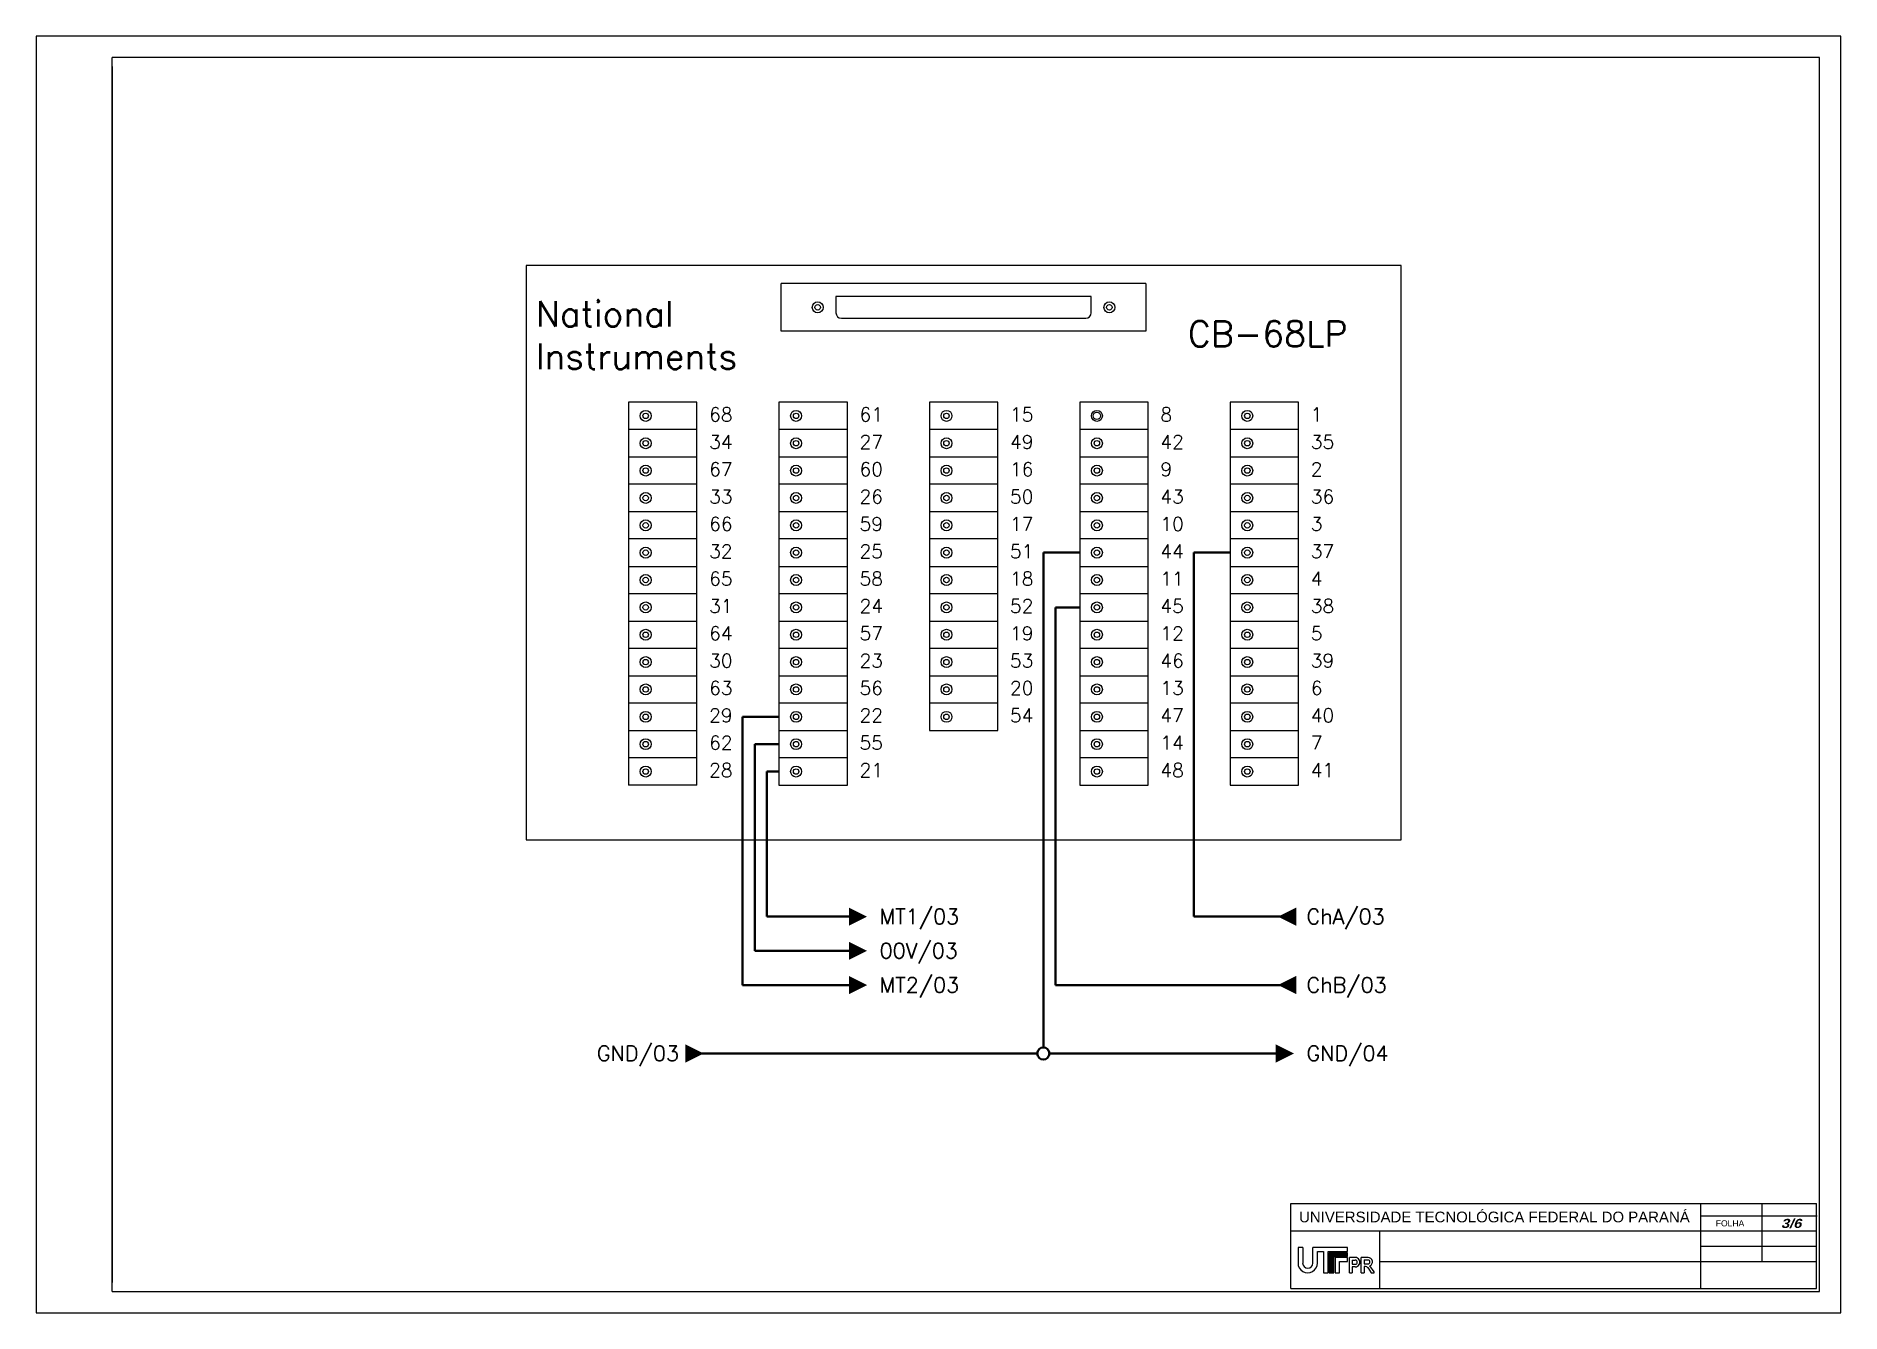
# Model space of a CAD drawing. Header units: millimetres. Extents: x 730 to 1027, y 566 to 776.
import ezdxf
from ezdxf.enums import TextEntityAlignment as Align

# ---------------------------------------------------------------- set-up
doc = ezdxf.new("R2010")
doc.units = ezdxf.units.MM
doc.layers.add('Cabo', color=7, linetype='Continuous', lineweight=40)
doc.layers.add('Paredes', color=7, linetype='Continuous')
doc.styles.add('bold', font='')
doc.styles.get("Standard").update_dxf_attribs({"font": 'txt.shx', "height": 5})
doc.styles.add('style1', font='arial.ttf')
doc.styles.get('bold').set_extended_font_data('Arial Black', italic=True)

msp = doc.modelspace()

# ---------------------------------------------------------------- hatches: boundary and pattern name
at = {"lineweight": -3}
h = msp.add_hatch(color=256, dxfattribs=at)
h.set_gradient(color2=(0, 0, 0), tint=1)
h.paths.add_polyline_path([(864.18, 632.8), (864.18, 629.8), (867.18, 631.3)])
h = msp.add_hatch(color=256, dxfattribs=at)
h.set_gradient(color2=(0, 0, 0), tint=1)
h.paths.add_polyline_path([(937.79, 629.8), (937.79, 632.8), (934.79, 631.3)])
h = msp.add_hatch(color=256, dxfattribs=at)
h.set_gradient(color2=(0, 0, 0), tint=1)
h.paths.add_polyline_path([(864.18, 627.18), (864.18, 624.18), (867.18, 625.68)])
h = msp.add_hatch(color=256, dxfattribs=at)
h.set_gradient(color2=(0, 0, 0), tint=1)
h.paths.add_polyline_path([(864.18, 621.55), (864.18, 618.55), (867.18, 620.05)])
h = msp.add_hatch(color=256, dxfattribs=at)
h.set_gradient(color2=(0, 0, 0), tint=1)
h.paths.add_polyline_path([(937.79, 618.55), (937.79, 621.55), (934.79, 620.05)])
h = msp.add_hatch(color=256, dxfattribs=at)
h.set_gradient(color2=(0, 0, 0), tint=1)
h.paths.add_polyline_path([(837.29, 610.3), (837.29, 607.3), (840.29, 608.8)])
h = msp.add_hatch(color=256, dxfattribs=at)
h.set_gradient(color2=(0, 0, 0), tint=1)
h.paths.add_polyline_path([(934.43, 610.3), (934.43, 607.3), (937.43, 608.8)])
h = msp.add_hatch(color=2, dxfattribs=at)
h.set_gradient(color1=(255, 255, 0), color2=(255, 255, 15), one_color=1, tint=0.53)
h.paths.add_polyline_path([(946.22, 576.03), (943.22, 576.03), (943.22, 572.72), (943.97, 572.72), (943.97, 575.39), (946.22, 575.39)])

# ---------------------------------------------------------------- linework, layer by layer
for p, q in [((1027.43, 776.13), (730.43, 776.13)), ((730.43, 776.13), (730.43, 566.13)), ((1027.43, 566.13), (1027.43, 776.13)), ((1023.93, 772.63), (742.93, 772.63)), ((742.93, 647.97), (742.93, 772.63)), ((1023.93, 569.63), (1023.93, 772.63)), ((955.05, 738.42), (811.05, 738.42)), ((811.05, 738.42), (811.05, 643.92)), ((955.05, 643.92), (955.05, 738.42)), ((913.05, 735.42), (853.05, 735.42)), ((853.05, 727.62), (853.05, 735.42)), ((913.05, 735.42), (913.05, 727.62)), ((904.05, 733.32), (862.05, 733.32)), ((862.05, 733.32), (862.05, 730.62)), ((904.05, 730.62), (904.05, 733.32)), ((862.95, 729.72), (903.15, 729.72)), ((913.05, 727.62), (853.05, 727.62)), ((827.93, 715.92), (827.93, 652.92)), ((839.18, 715.92), (827.93, 715.92)), ((839.18, 652.92), (839.18, 715.92)), ((852.68, 715.92), (852.68, 652.92)), ((863.93, 715.92), (852.68, 715.92)), ((863.93, 652.92), (863.93, 715.92)), ((877.43, 715.92), (877.43, 661.92)), ((888.68, 715.92), (877.43, 715.92)), ((888.68, 661.92), (888.68, 715.92)), ((902.18, 715.92), (902.18, 652.92)), ((913.43, 715.92), (902.18, 715.92)), ((913.43, 652.92), (913.43, 715.92)), ((926.93, 715.92), (926.93, 652.92)), ((938.18, 715.92), (926.93, 715.92)), ((938.18, 652.92), (938.18, 715.92)), ((839.18, 711.42), (827.93, 711.42)), ((863.93, 711.42), (852.68, 711.42)), ((888.68, 711.42), (877.43, 711.42)), ((913.43, 711.42), (902.18, 711.42)), ((938.18, 711.42), (926.93, 711.42)), ((827.93, 706.92), (839.18, 706.92)), ((852.68, 706.92), (863.93, 706.92)), ((877.43, 706.92), (888.68, 706.92)), ((902.18, 706.92), (913.43, 706.92)), ((926.93, 706.92), (938.18, 706.92)), ((839.18, 702.42), (827.93, 702.42)), ((863.93, 702.42), (852.68, 702.42)), ((888.68, 702.42), (877.43, 702.42)), ((913.43, 702.42), (902.18, 702.42)), ((938.18, 702.42), (926.93, 702.42)), ((827.93, 697.92), (839.18, 697.92)), ((852.68, 697.92), (863.93, 697.92)), ((877.43, 697.92), (888.68, 697.92)), ((902.18, 697.92), (913.43, 697.92)), ((926.93, 697.92), (938.18, 697.92)), ((839.18, 693.42), (827.93, 693.42)), ((863.93, 693.42), (852.68, 693.42)), ((888.68, 693.42), (877.43, 693.42)), ((913.43, 693.42), (902.18, 693.42)), ((938.18, 693.42), (926.93, 693.42)), ((827.93, 688.92), (839.18, 688.92)), ((852.68, 688.92), (863.93, 688.92)), ((877.43, 688.92), (888.68, 688.92)), ((902.18, 688.92), (913.43, 688.92)), ((926.93, 688.92), (938.18, 688.92)), ((839.18, 684.42), (827.93, 684.42)), ((863.93, 684.42), (852.68, 684.42)), ((888.68, 684.42), (877.43, 684.42)), ((913.43, 684.42), (902.18, 684.42)), ((938.18, 684.42), (926.93, 684.42)), ((827.93, 679.92), (839.18, 679.92)), ((852.68, 679.92), (863.93, 679.92)), ((877.43, 679.92), (888.68, 679.92)), ((902.18, 679.92), (913.43, 679.92)), ((926.93, 679.92), (938.18, 679.92)), ((839.18, 675.42), (827.93, 675.42)), ((863.93, 675.42), (852.68, 675.42)), ((888.68, 675.42), (877.43, 675.42)), ((913.43, 675.42), (902.18, 675.42)), ((938.18, 675.42), (926.93, 675.42)), ((827.93, 670.92), (839.18, 670.92)), ((852.68, 670.92), (863.93, 670.92)), ((877.43, 670.92), (888.68, 670.92)), ((902.18, 670.92), (913.43, 670.92)), ((926.93, 670.92), (938.18, 670.92)), ((839.18, 666.42), (827.93, 666.42)), ((863.93, 666.42), (852.68, 666.42)), ((888.68, 666.42), (877.43, 666.42)), ((913.43, 666.42), (902.18, 666.42)), ((938.18, 666.42), (926.93, 666.42)), ((827.93, 661.92), (839.18, 661.92)), ((852.68, 661.92), (863.93, 661.92)), ((877.43, 661.92), (888.68, 661.92)), ((902.18, 661.92), (913.43, 661.92)), ((926.93, 661.92), (938.18, 661.92)), ((839.18, 657.42), (827.93, 657.42)), ((863.93, 657.42), (852.68, 657.42)), ((913.43, 657.42), (902.18, 657.42)), ((938.18, 657.42), (926.93, 657.42)), ((839.18, 652.92), (827.93, 652.92)), ((852.68, 652.92), (863.93, 652.92)), ((902.18, 652.92), (913.43, 652.92)), ((926.93, 652.92), (938.18, 652.92)), ((742.93, 569.63), (742.93, 647.97)), ((811.05, 643.92), (955.05, 643.92)), ((742.93, 569.63), (1023.93, 569.63)), ((730.43, 566.13), (1027.43, 566.13))]:
    msp.add_line(p, q)
at = {"color": 4}
msp.add_line((742.93, 771.13), (742.93, 571.13), dxfattribs=at)
at = {"lineweight": -3}
for p, q in [((938.09, 576.88), (938.09, 574.3)), ((938.86, 576.88), (938.09, 576.88)), ((938.86, 576.88), (938.86, 574.33)), ((946.22, 576.88), (940.53, 576.88)), ((940.53, 574.33), (940.53, 576.88)), ((941.3, 576.21), (942.29, 576.21)), ((941.3, 574.33), (941.3, 576.21)), ((942.29, 576.21), (942.29, 572.72)), ((943.03, 572.72), (943.03, 576.21)), ((943.03, 576.21), (946.22, 576.21)), ((946.22, 576.21), (946.22, 576.88)), ((943.22, 576.03), (943.22, 572.72)), ((946.22, 576.03), (943.22, 576.03)), ((943.97, 572.72), (943.97, 575.39)), ((943.97, 575.39), (946.22, 575.39)), ((946.22, 575.24), (944.23, 575.24)), ((944.23, 575.24), (944.23, 572.72)), ((944.92, 572.72), (944.92, 574.57)), ((944.92, 574.57), (946.22, 574.57)), ((946.22, 575.39), (946.22, 576.03)), ((946.22, 574.57), (946.22, 575.24)), ((946.54, 572.72), (946.54, 575.24)), ((947.51, 575.24), (946.54, 575.24)), ((946.99, 574.82), (946.99, 574.12)), ((946.99, 574.82), (947.5, 574.82)), ((946.99, 574.12), (947.5, 574.12)), ((947.5, 573.7), (946.99, 573.7)), ((946.99, 573.7), (946.99, 572.72)), ((949.61, 575.24), (948.49, 575.24)), ((948.49, 572.72), (948.49, 575.24)), ((948.96, 574.83), (948.96, 574.19)), ((948.96, 574.83), (949.61, 574.83)), ((948.96, 574.19), (949.61, 574.19)), ((949.21, 573.77), (948.96, 573.77)), ((948.96, 573.77), (948.96, 572.72)), ((949.56, 573.57), (950.14, 572.72)), ((950.6, 572.86), (949.91, 573.85)), ((942.29, 572.72), (943.03, 572.72)), ((943.22, 572.72), (943.97, 572.72)), ((944.23, 572.72), (944.92, 572.72)), ((946.54, 572.72), (946.99, 572.72)), ((948.49, 572.72), (948.96, 572.72)), ((950.14, 572.72), (950.6, 572.72)), ((950.6, 572.72), (950.6, 572.86))]:
    msp.add_line(p, q, dxfattribs=at)
for centre, radius in [((859.05, 731.52), 0.9), ((859.05, 731.52), 0.45), ((907.05, 731.52), 0.9), ((907.05, 731.52), 0.45), ((830.74, 713.67), 0.9), ((830.74, 713.67), 0.45), ((855.49, 713.67), 0.9), ((855.49, 713.67), 0.45), ((880.24, 713.67), 0.9), ((880.24, 713.67), 0.45), ((904.99, 713.67), 0.9), ((904.99, 713.67), 0.6), ((929.74, 713.67), 0.9), ((929.74, 713.67), 0.45), ((830.74, 709.17), 0.9), ((855.49, 709.17), 0.9), ((880.24, 709.17), 0.9), ((904.99, 709.17), 0.9), ((929.74, 709.17), 0.9), ((830.74, 709.17), 0.45), ((855.49, 709.17), 0.45), ((880.24, 709.17), 0.45), ((904.99, 709.17), 0.45), ((929.74, 709.17), 0.45), ((830.74, 704.67), 0.9), ((830.74, 704.67), 0.45), ((855.49, 704.67), 0.9), ((855.49, 704.67), 0.45), ((880.24, 704.67), 0.9), ((880.24, 704.67), 0.45), ((904.99, 704.67), 0.9), ((904.99, 704.67), 0.45), ((929.74, 704.67), 0.9), ((929.74, 704.67), 0.45), ((830.74, 700.17), 0.9), ((855.49, 700.17), 0.9), ((880.24, 700.17), 0.9), ((904.99, 700.17), 0.9), ((929.74, 700.17), 0.9), ((830.74, 700.17), 0.45), ((855.49, 700.17), 0.45), ((880.24, 700.17), 0.45), ((904.99, 700.17), 0.45), ((929.74, 700.17), 0.45), ((830.74, 695.67), 0.9), ((830.74, 695.67), 0.45), ((855.49, 695.67), 0.9), ((855.49, 695.67), 0.45), ((880.24, 695.67), 0.9), ((880.24, 695.67), 0.45), ((904.99, 695.67), 0.9), ((904.99, 695.67), 0.45), ((929.74, 695.67), 0.9), ((929.74, 695.67), 0.45), ((830.74, 691.17), 0.9), ((855.49, 691.17), 0.9), ((880.24, 691.17), 0.9), ((904.99, 691.17), 0.9), ((929.74, 691.17), 0.9), ((830.74, 691.17), 0.45), ((855.49, 691.17), 0.45), ((880.24, 691.17), 0.45), ((904.99, 691.17), 0.45), ((929.74, 691.17), 0.45), ((830.74, 686.67), 0.9), ((830.74, 686.67), 0.45), ((855.49, 686.67), 0.9), ((855.49, 686.67), 0.45), ((880.24, 686.67), 0.9), ((880.24, 686.67), 0.45), ((904.99, 686.67), 0.9), ((904.99, 686.67), 0.45), ((929.74, 686.67), 0.9), ((929.74, 686.67), 0.45), ((830.74, 682.17), 0.9), ((830.74, 682.17), 0.45), ((855.49, 682.17), 0.9), ((855.49, 682.17), 0.45), ((880.24, 682.17), 0.9), ((880.24, 682.17), 0.45), ((904.99, 682.17), 0.9), ((904.99, 682.17), 0.45), ((929.74, 682.17), 0.9), ((929.74, 682.17), 0.45), ((830.74, 677.67), 0.9), ((830.74, 677.67), 0.45), ((855.49, 677.67), 0.9), ((855.49, 677.67), 0.45), ((880.24, 677.67), 0.9), ((880.24, 677.67), 0.45), ((904.99, 677.67), 0.9), ((904.99, 677.67), 0.45), ((929.74, 677.67), 0.9), ((929.74, 677.67), 0.45), ((830.74, 673.17), 0.9), ((830.74, 673.17), 0.45), ((855.49, 673.17), 0.9), ((855.49, 673.17), 0.45), ((880.24, 673.17), 0.9), ((880.24, 673.17), 0.45), ((904.99, 673.17), 0.9), ((904.99, 673.17), 0.45), ((929.74, 673.17), 0.9), ((929.74, 673.17), 0.45), ((830.74, 668.67), 0.9), ((830.74, 668.67), 0.45), ((855.49, 668.67), 0.9), ((855.49, 668.67), 0.45), ((880.24, 668.67), 0.9), ((880.24, 668.67), 0.45), ((904.99, 668.67), 0.9), ((904.99, 668.67), 0.45), ((929.74, 668.67), 0.9), ((929.74, 668.67), 0.45), ((830.74, 664.17), 0.9), ((830.74, 664.17), 0.45), ((855.49, 664.17), 0.9), ((855.49, 664.17), 0.45), ((880.24, 664.17), 0.9), ((880.24, 664.17), 0.45), ((904.99, 664.17), 0.9), ((904.99, 664.17), 0.45), ((929.74, 664.17), 0.9), ((929.74, 664.17), 0.45), ((830.74, 659.67), 0.9), ((830.74, 659.67), 0.45), ((855.49, 659.67), 0.9), ((855.49, 659.67), 0.45), ((904.99, 659.67), 0.9), ((904.99, 659.67), 0.45), ((929.74, 659.67), 0.9), ((929.74, 659.67), 0.45), ((830.74, 655.17), 0.9), ((830.74, 655.17), 0.45), ((855.49, 655.17), 0.9), ((855.49, 655.17), 0.45), ((904.99, 655.17), 0.9), ((904.99, 655.17), 0.45), ((929.74, 655.17), 0.9), ((929.74, 655.17), 0.45)]:
    msp.add_circle(centre, radius)
for centre, start, end in [((862.95, 730.62), 180, 270), ((903.15, 730.62), 270, 0)]:
    msp.add_arc(centre, 0.9, start, end)
for centre, radius, start, end in [((939.69, 574.33), 1.6, 179.2417, 0), ((939.69, 574.33), 0.839, 180, 0), ((947.5, 574.47), 0.771, 270, 90.7895), ((947.5, 574.47), 0.35, 270, 90), ((949.61, 574.51), 0.729, 154.1035, 154.6042), ((949.61, 574.51), 0.729, 205.3958, 205.8965), ((949.21, 573.36), 0.404, 29.8607, 90), ((949.61, 574.51), 0.729, 294.2136, 90), ((949.61, 574.51), 0.318, 270, 90)]:
    msp.add_arc(centre, radius, start, end, dxfattribs=at)
at = {"layer": 'Cabo'}
for p, q in [((902.18, 691.17), (896.18, 691.17)), ((896.18, 691.17), (896.18, 609.8)), ((926.93, 691.17), (920.93, 691.17)), ((920.93, 691.17), (920.93, 631.3)), ((902.18, 682.17), (898.18, 682.17)), ((898.18, 682.17), (898.18, 620.05)), ((852.68, 664.17), (846.68, 664.17)), ((846.68, 664.17), (846.68, 620.05)), ((852.68, 659.67), (848.68, 659.67)), ((848.68, 659.67), (848.68, 625.68)), ((852.68, 655.17), (850.68, 655.17)), ((850.68, 655.17), (850.68, 631.3)), ((865.68, 631.3), (850.68, 631.3)), ((920.93, 631.3), (935.93, 631.3)), ((848.68, 625.68), (865.68, 625.68)), ((846.68, 620.05), (865.68, 620.05)), ((935.93, 620.05), (898.18, 620.05)), ((839.15, 608.8), (895.18, 608.8)), ((897.18, 608.8), (935.93, 608.8))]:
    msp.add_line(p, q, dxfattribs=at)
msp.add_circle((896.18, 608.8), 1, dxfattribs=at)
at = {"layer": 'Paredes', "lineweight": -3}
for p, q in [((936.93, 584.13), (1023.42, 584.13)), ((936.93, 570.13), (936.93, 584.13)), ((1004.39, 570.13), (1004.39, 584.13)), ((1014.46, 574.56), (1014.46, 584.13)), ((1023.42, 570.13), (1023.42, 584.13)), ((936.93, 579.6), (1023.42, 579.6)), ((951.53, 570.13), (951.53, 579.6)), ((1004.39, 582.12), (1023.5, 582.12)), ((1004.39, 577.08), (1023.42, 577.08)), ((1004.39, 577.08), (1023.42, 577.08)), ((951.53, 574.56), (1023.42, 574.56)), ((936.93, 570.13), (1023.42, 570.13))]:
    msp.add_line(p, q, dxfattribs=at)

# ---------------------------------------------------------------- texts
at = {"lineweight": -3}
for s, height, style, p in [('UNIVERSIDADE TECNOLÓGICA FEDERAL DO PARANÁ', 1.7621, 'style1', (970.41, 582.12)), ('FOLHA', 1.007, 'style1', (1009.18, 580.86)), ('3/6', 1.51, 'bold', (1019.25, 580.86))]:
    msp.add_text(s, height=height, dxfattribs=dict(at, style=style)).set_placement(p, align=Align.MIDDLE)
at = {"attachment_point": 1}
for s, width, gutter_width, insert, char_height in [('National Instruments', 49.6526, 15, (812.66, 732.55), 4.2), ('CB-68LP', 24.3571, 15, (919.96, 729.27), 4.2), (' 68', 6.75, 11.25, (839.18, 715.02), 2.25), (' 61', 6.75, 11.25, (863.93, 715.02), 2.25), (' 15', 6.75, 11.25, (888.68, 715.02), 2.25), (' 8', 6.75, 11.25, (913.43, 715.02), 2.25), (' 1', 6.75, 11.25, (938.18, 715.02), 2.25), (' 34', 6.75, 11.25, (839.18, 710.52), 2.25), (' 27', 6.75, 11.25, (863.93, 710.52), 2.25), (' 49', 6.75, 11.25, (888.68, 710.52), 2.25), (' 42', 6.75, 11.25, (913.43, 710.52), 2.25), (' 35', 6.75, 11.25, (938.18, 710.52), 2.25), (' 67', 6.75, 11.25, (839.18, 706.02), 2.25), (' 60', 6.75, 11.25, (863.93, 706.02), 2.25), (' 16', 6.75, 11.25, (888.68, 706.02), 2.25), (' 9', 6.75, 11.25, (913.43, 706.02), 2.25), (' 2', 6.75, 11.25, (938.18, 706.02), 2.25), (' 33', 6.75, 11.25, (839.18, 701.52), 2.25), (' 26', 6.75, 11.25, (863.93, 701.52), 2.25), (' 50', 6.75, 11.25, (888.68, 701.52), 2.25), (' 43', 6.75, 11.25, (913.43, 701.52), 2.25), (' 36', 6.75, 11.25, (938.18, 701.52), 2.25), (' 66', 6.75, 11.25, (839.18, 697.02), 2.25), (' 59', 6.75, 11.25, (863.93, 697.02), 2.25), (' 17', 6.75, 11.25, (888.68, 697.02), 2.25), (' 10', 6.75, 11.25, (913.43, 697.02), 2.25), (' 3', 6.75, 11.25, (938.18, 697.02), 2.25), (' 32', 6.75, 11.25, (839.18, 692.52), 2.25), (' 25', 6.75, 11.25, (863.93, 692.52), 2.25), (' 51', 6.75, 11.25, (888.68, 692.52), 2.25), (' 44', 6.75, 11.25, (913.43, 692.52), 2.25), (' 37', 6.75, 11.25, (938.18, 692.52), 2.25), (' 65', 6.75, 11.25, (839.18, 688.02), 2.25), (' 58', 6.75, 11.25, (863.93, 688.02), 2.25), (' 18', 6.75, 11.25, (888.68, 688.02), 2.25), (' 11', 6.75, 11.25, (913.43, 688.02), 2.25), (' 4', 6.75, 11.25, (938.18, 688.02), 2.25), (' 31', 6.75, 11.25, (839.18, 683.52), 2.25), (' 24', 6.75, 11.25, (863.93, 683.52), 2.25), (' 52', 6.75, 11.25, (888.68, 683.52), 2.25), (' 45', 6.75, 11.25, (913.43, 683.52), 2.25), (' 38', 6.75, 11.25, (938.18, 683.52), 2.25), (' 64', 6.75, 11.25, (839.18, 679.02), 2.25), (' 57', 6.75, 11.25, (863.93, 679.02), 2.25), (' 19', 6.75, 11.25, (888.68, 679.02), 2.25), (' 12', 6.75, 11.25, (913.43, 679.02), 2.25), (' 5', 6.75, 11.25, (938.18, 679.02), 2.25), (' 30', 6.75, 11.25, (839.18, 674.52), 2.25), (' 23', 6.75, 11.25, (863.93, 674.52), 2.25), (' 53', 6.75, 11.25, (888.68, 674.52), 2.25), (' 46', 6.75, 11.25, (913.43, 674.52), 2.25), (' 39', 6.75, 11.25, (938.18, 674.52), 2.25), (' 63', 6.75, 11.25, (839.18, 670.02), 2.25), (' 56', 6.75, 11.25, (863.93, 670.02), 2.25), (' 20', 6.75, 11.25, (888.68, 670.02), 2.25), (' 13', 6.75, 11.25, (913.43, 670.02), 2.25), (' 6', 6.75, 11.25, (938.18, 670.02), 2.25), (' 29', 6.75, 11.25, (839.18, 665.52), 2.25), (' 22', 6.75, 11.25, (863.93, 665.52), 2.25), (' 54', 6.75, 11.25, (888.68, 665.52), 2.25), (' 47', 6.75, 11.25, (913.43, 665.52), 2.25), (' 40', 6.75, 11.25, (938.18, 665.52), 2.25), (' 62', 6.75, 11.25, (839.18, 661.02), 2.25), (' 55', 6.75, 11.25, (863.93, 661.02), 2.25), (' 14', 6.75, 11.25, (913.43, 661.02), 2.25), (' 7', 6.75, 11.25, (938.18, 661.02), 2.25), (' 28', 6.75, 11.25, (839.18, 656.52), 2.25), (' 21', 6.75, 11.25, (863.93, 656.52), 2.25), (' 48', 6.75, 11.25, (913.43, 656.52), 2.25), (' 41', 6.75, 11.25, (938.18, 656.52), 2.25)]:
    msp.add_mtext_dynamic_manual_height_columns(s, width=width, gutter_width=gutter_width, heights=[0], dxfattribs=dict(at, insert=insert, char_height=char_height))
at = {"lineweight": -3, "char_height": 2.5, "attachment_point": 1}
for s, insert in [('MT1/03', (869.25, 632.57)), ('ChA/03', (939.5, 632.57)), ('00V/03', (869.25, 626.94)), ('MT2/03', (869.25, 621.32)), ('ChB/03', (939.5, 621.32)), ('GND/03', (822.72, 610.07)), ('GND/04', (939.5, 610.07))]:
    msp.add_mtext_dynamic_manual_height_columns(s, width=23.2167, gutter_width=25, heights=[0], dxfattribs=dict(at, insert=insert))

doc.saveas('drawing.dxf')
